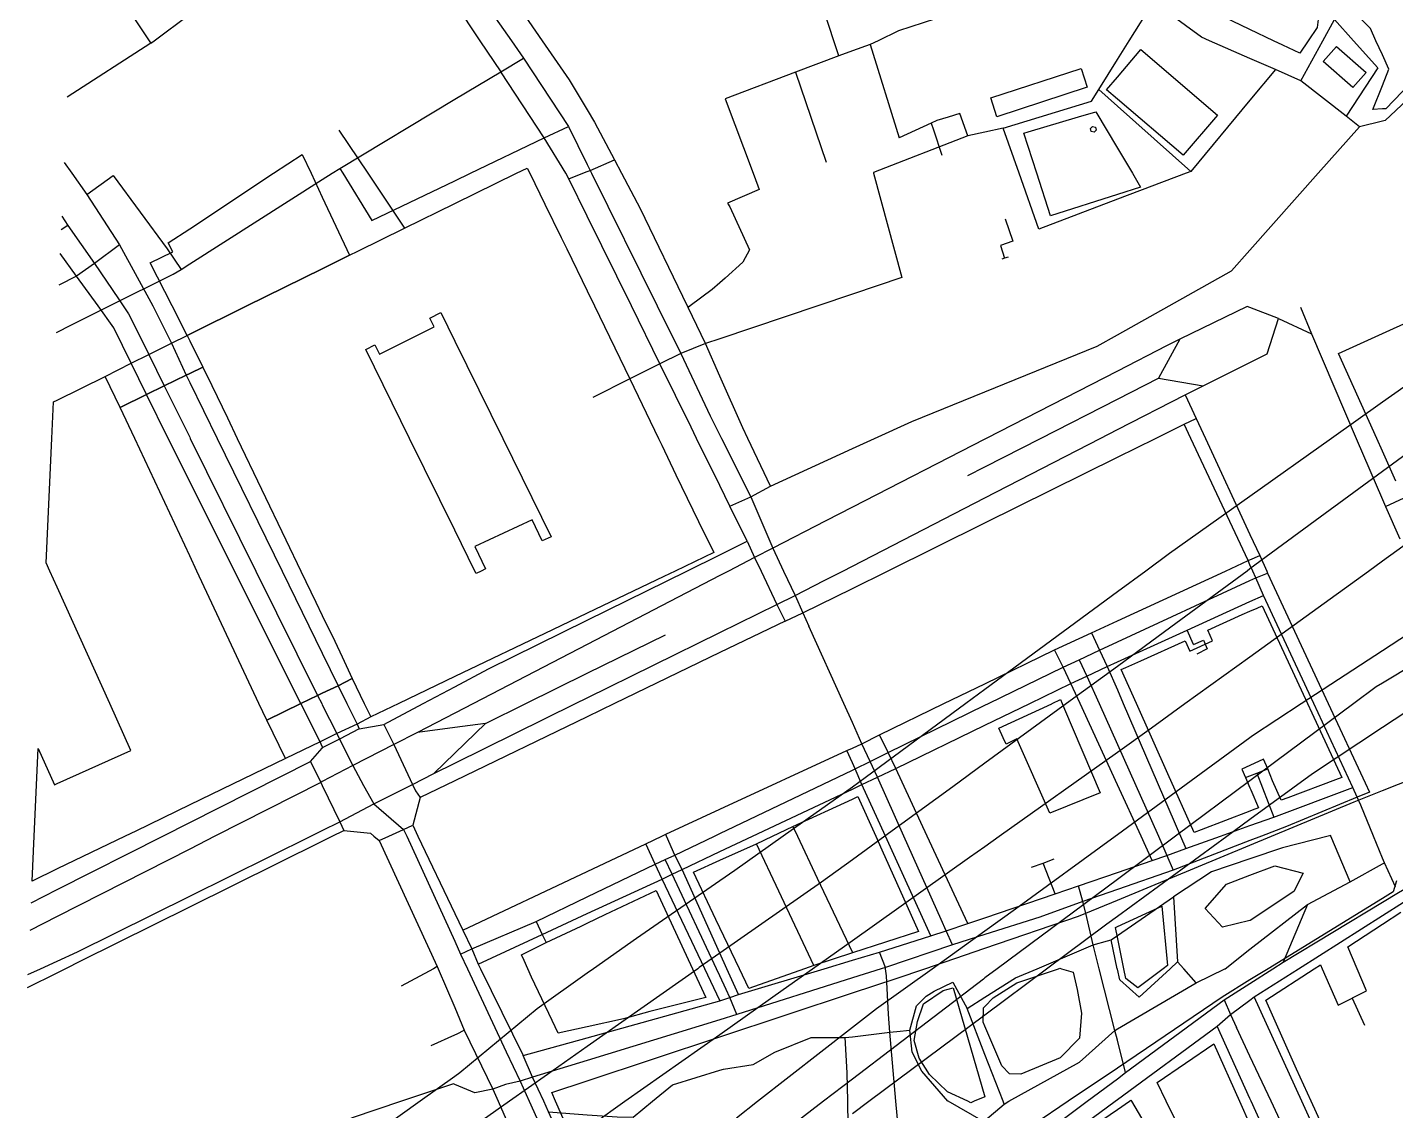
# Model space of a CAD drawing. Header units: millimetres. Extents: x 1 to 1052, y 2 to 1015.
# Drawn here: x 23.2 to 333, y 537.9 to 783 of the extents above; entities that cross this region are included whole.
import ezdxf

# ---------------------------------------------------------------- set-up
doc = ezdxf.new("R2010")
doc.units = ezdxf.units.MM

msp = doc.modelspace()

# ---------------------------------------------------------------- linework, layer by layer
at = {"layer": 'buildings'}
for points in [[(267.5227, 768.8871, 30.8104), (270, 771.7884, 30.6533), (275.303, 777.9989, 30.1895), (292.6759, 763.196, 28.4246), (284.8913, 754.0937, 29.0885), (270, 766.7771, 30.6584), (267.5227, 768.8871, 30.8104)], [(316.6085, 775.3174, 26.4225), (319.6185, 778.7069, 26.3038), (326.2863, 772.8114, 25.3628), (323.2755, 769.4033, 25.4745), (316.6085, 775.3174, 26.4225)], [(241.3321, 767.0447, 32.4539), (261.7684, 773.7512, 31.1544), (263.1767, 769.4733, 31.0793), (242.7404, 762.7668, 32.3964), (241.3321, 767.0447, 32.4539)], [(263.8778, 760.1425, 31.0582), (264.348, 760.6262, 31.0269), (265.0035, 760.4475, 30.9853), (265.1797, 759.7947, 30.9754), (264.7051, 759.3205, 31.0069), (264.054, 759.4897, 31.0485), (263.8778, 760.1425, 31.0582)], [(51.0288, 729.7319, 27.6438), (56.174, 732.2231, 27.6668), (55.1081, 734.2443, 27.7671), (60, 737.4733, 27.8319), (78.9778, 750, 28.5878), (85.442, 754.2668, 28.7386), (87.4552, 750, 28.6872), (90, 744.6063, 28.4437), (96.201, 731.4634, 27.945), (90, 728.4087, 27.6229), (72.9302, 720, 27.1348), (60, 713.6305, 26.7017), (59.393, 713.3315, 26.6953), (55.9921, 720, 27.159), (51.0288, 729.7319, 27.6438)], [(27.527, 661.8207, 24.0707), (28.7844, 690, 26.0496), (29.1531, 698.2626, 26.4806), (30, 698.6823, 26.4782), (40.8265, 704.0471, 26.5329), (46.7437, 707.0076, 26.5759), (50.7468, 709.0067, 26.6095), (55.8731, 711.5726, 26.6583), (59.393, 713.3315, 26.6953), (60, 713.6304, 26.7017), (72.9346, 720, 27.1348), (90, 728.4038, 27.6226), (96.2003, 731.4571, 27.9447), (98.0209, 732.3572, 28.0393), (108.6125, 737.6048, 28.5891), (120, 743.1766, 29.1746), (133.9455, 750, 30.0503), (136.3772, 751.1898, 30.1602), (136.9608, 750, 30.1656), (140.3893, 743.0104, 29.975), (144.0833, 735.5088, 29.7817), (145.3516, 732.9101, 29.7169), (150, 723.3756, 29.4903), (151.6341, 720, 29.4063), (159.6316, 703.4788, 27.8841), (166.1449, 690, 26.5672), (166.8607, 688.5186, 26.3627), (170.0056, 681.7612, 25.4091), (175.1958, 671.2021, 23.8662), (178.6314, 664.2167, 22.805), (169.8861, 660, 22.0616), (167.3289, 658.767, 21.8626), (150, 650.4874, 20.6327), (142.1193, 646.7221, 20.174), (120, 636.0995, 19.0986), (107.2991, 630, 18.8067), (101.0005, 626.9752, 18.6974), (97.8739, 625.3668, 18.6328), (93.2617, 623.1986, 18.5586), (90, 621.6068, 18.5006), (89.524, 621.3745, 18.4932), (81.6879, 617.5556, 18.3721), (60, 607.062, 18.0503), (47.8014, 601.1597, 17.9566), (45.3955, 600, 17.945), (30, 592.579, 18.0242), (24.315, 589.8387, 18.1949), (24.7685, 600, 18.8908), (25.6542, 619.8508, 20.543), (29.3573, 611.6374, 19.6468), (30, 611.9263, 19.6394), (46.649, 619.4085, 19.7396), (41.8737, 630, 20.8902), (30, 656.3357, 23.5422), (28.3479, 660, 23.9143), (27.527, 661.8207, 24.0707)], [(320.0794, 709.196, 20.7305), (330, 713.7173, 19.9693), (343.7851, 720, 19.1356)], [(99.8509, 710.1435, 26.6562), (101.8751, 711.2215, 26.79), (102.9676, 709.0698, 26.6345), (115.2923, 715.2869, 27.4585), (114.3188, 717.2183, 27.608), (116.8233, 718.4711, 27.7866), (120, 712.0238, 27.2714), (130.8516, 690, 25.5459), (141.8071, 667.7653, 22.9067), (139.7562, 666.838, 22.7636), (137.4966, 671.6119, 23.3604), (124.5667, 665.5246, 22.4635), (126.9567, 660.4644, 21.8742), (126.0055, 660, 21.8149), (124.8342, 659.4282, 21.7443), (124.5525, 660, 21.8096), (120, 669.2414, 22.8505), (109.774, 690, 25.1131), (99.8509, 710.1435, 26.6562)], [(40.8265, 704.0471, 26.5329), (46.7437, 707.0076, 26.5759), (50.7468, 709.0067, 26.6095), (55.8731, 711.5726, 26.6583), (59.393, 713.3315, 26.6953), (60, 712.1061, 26.6093), (62.9485, 706.1538, 26.2372), (60, 704.7188, 26.1614), (59.2014, 704.3302, 26.1549), (54.2338, 701.8974, 26.1172), (50.1839, 699.9191, 26.0909), (44.2649, 697.0242, 26.0591), (40.8265, 704.0471, 26.5329)], [(333.0485, 680.3627, 14.6366), (330, 687.1403, 15.7651), (328.7137, 690, 16.3359), (320.0794, 709.196, 20.7305)], [(44.2649, 697.0242, 26.0591), (50.1839, 699.9191, 26.0909), (54.2338, 701.8974, 26.1172), (59.2014, 704.3302, 26.1549), (60, 704.7188, 26.1614), (62.9485, 706.1538, 26.2372), (64.9727, 701.9885, 25.9659), (68.5108, 694.6339, 25.4652), (70.7402, 690, 25.1353), (81.7725, 667.0688, 23.0268), (85.1527, 660, 22.33), (88.5222, 652.9538, 21.5727), (90, 649.945, 21.2448), (92.8542, 644.1339, 20.6261), (94.4937, 640.5465, 20.2376), (96.7479, 635.6513, 19.6958), (93.6027, 634.0532, 19.6279), (90, 632.3483, 19.5693), (88.9459, 631.8495, 19.5566), (85.1581, 630, 19.5074), (85.1399, 629.9911, 19.5071), (77.4401, 626.2316, 19.3864), (75.6741, 630, 19.824), (61.6153, 660, 22.9505), (60, 663.447, 23.2546), (47.5566, 690, 25.5776), (44.2649, 697.0242, 26.0591)], [(270.8564, 637.7125, 14.8988), (271.8987, 638.1801, 14.8905), (275.3129, 639.7103, 14.8517), (285.3039, 644.2281, 14.6437), (286.4239, 641.8322, 14.2086), (291.5028, 644.1949, 14.0699), (290.4738, 646.596, 14.4811), (298.2512, 650.175, 14.1616), (300, 650.9165, 14.0697), (301.6422, 651.6128, 14.0181), (302.7532, 652.124, 13.9852), (313.0205, 630, 11.1093), (313.9851, 627.9214, 11.0188), (320.7661, 613.3102, 10.5011), (319.3611, 612.7866, 10.5242), (308.5567, 608.7136, 10.6489), (307.0374, 608.1457, 10.6592), (305.1451, 612.4919, 10.8403), (304.021, 615.2244, 10.9612), (303.0794, 617.444, 11.065), (300, 616.0071, 11.0944), (298.1609, 615.149, 11.1504), (298.9977, 613.2518, 11.0328), (300, 610.9323, 10.8956), (300.192, 610.4882, 10.8742), (301.9097, 606.4021, 10.6871), (300.5358, 605.8838, 10.6894), (300, 605.6796, 10.6898), (288.9369, 601.4637, 10.8655), (287.348, 600.8635, 10.8809), (281.4223, 614.1002, 11.8994), (274.3075, 630, 13.3943), (270.8564, 637.7125, 14.8988)], [(77.4401, 626.2316, 19.3864), (85.1399, 629.9911, 19.5071), (85.1581, 630, 19.5074), (88.9459, 631.8495, 19.5566), (90, 632.3483, 19.5693), (93.6027, 634.0532, 19.6279), (96.7479, 635.6513, 19.6958), (99.5179, 630, 19.0492), (101.0005, 626.9752, 18.6974), (97.8739, 625.3668, 18.6328), (93.2617, 623.1986, 18.5586), (90, 621.6068, 18.5006), (89.524, 621.3745, 18.4932), (81.6879, 617.5556, 18.3721), (77.4401, 626.2316, 19.3864)], [(243.1468, 624.4044, 14.9769), (255.1565, 629.9817, 14.7227), (255.196, 630, 14.7217), (257.1208, 630.8942, 14.7361), (257.5032, 630, 14.5606), (258.0415, 628.7409, 14.4095), (266.1295, 609.8281, 12.299), (254.687, 605.1975, 12.4393), (247.2305, 621.998, 14.4717), (244.8146, 620.8065, 14.4986), (244.1152, 622.249, 14.6908), (243.1468, 624.4044, 14.9769)], [(174.0208, 591.848, 13.7115), (180, 594.5463, 13.7912), (188.3082, 598.2956, 13.8877), (191.9222, 600, 13.9319), (196.5287, 602.1724, 14.081), (210, 608.4089, 14.4939), (211.2427, 608.9842, 14.5141), (215.2887, 600, 13.389), (216.6806, 596.9094, 13.154), (225.0019, 578.416, 11.8765), (210.0338, 573.6155, 11.8417), (210, 573.6045, 11.8415), (201.3008, 570.771, 11.7947), (199.1337, 570, 11.7776), (186.5464, 565.5218, 11.8132), (184.4143, 570, 12.0104), (180, 579.2717, 12.7265), (179.1222, 581.1153, 12.8697), (174.0208, 591.848, 13.7115)], [(188.3082, 598.2956, 13.8877), (191.9222, 600, 13.9319), (196.5287, 602.1724, 14.081), (197.5562, 600, 13.8188), (202.0337, 590.5338, 13.0987), (210, 573.687, 11.8469), (210.0338, 573.6155, 11.8417), (210, 573.6045, 11.8415), (201.3008, 570.771, 11.7947), (193.3715, 587.5646, 13.0597), (188.3082, 598.2956, 13.8877)], [(135.1207, 573.1607, 12.9826), (140.7116, 575.9677, 13.1163), (148.6118, 579.625, 13.2696), (150, 580.3065, 13.2979), (154.0044, 582.2725, 13.3749), (165.5547, 587.7112, 13.569), (173.7975, 570, 12.1752), (176.8106, 563.5258, 11.8682), (164.1757, 560.3131, 11.8985), (158.1698, 558.6836, 11.9003), (150, 556.86, 11.9129), (143.407, 555.3883, 11.8878), (142.0527, 558.3087, 12.0467), (137.383, 568.125, 12.6084), (136.5425, 570, 12.7197), (135.6985, 571.8825, 12.876), (135.1207, 573.1607, 12.9826)], [(303.5702, 562.8864, 10.9466), (314.5589, 570, 10.7077), (315.9707, 570.914, 10.6976), (316.3682, 570, 10.7102), (319.9541, 561.7547, 11.0701), (326.4133, 564.9906, 10.9541), (324.2728, 570, 10.7208), (322.1469, 574.9755, 10.6413), (330, 580.0804, 10.5446), (334.19, 582.8041, 10.5359)], [(333.516, 497.0443, 15.4694), (330, 504.733, 14.7022), (327.5914, 510, 14.1976), (313.8726, 540, 11.9165), (310.5411, 547.2853, 11.5841), (303.5702, 562.8864, 10.9466)], [(278.9785, 544.2519, 11.3715), (291.8317, 553.0069, 11.2362), (297.6536, 540, 11.682), (300, 534.758, 11.986), (311.0818, 510, 13.6546), (324.51, 480, 16.4761), (328.7762, 470.4689, 17.606), (317.0545, 462.5793, 17.8636), (308.5645, 480, 15.8272), (307.8961, 481.3715, 15.6971), (312.0591, 483.6348, 15.6928), (300.2094, 510, 13.2969), (300, 510.466, 13.2655), (290.9526, 530.5963, 12.0409), (286.5923, 528.725, 12.0435), (281.0635, 540, 11.4853), (278.9785, 544.2519, 11.3715)], [(259.8594, 531.2432, 11.4953), (270, 538.1495, 11.4144), (272.7171, 540, 11.3863), (273.062, 540.2349, 11.3864), (273.2004, 540, 11.3921), (282.6828, 523.8989, 12.1658), (277.8442, 520.5068, 12.1845), (282.5071, 510, 12.731), (295.821, 480, 15.3002), (298.3799, 474.2342, 15.9418), (300, 475.4387, 15.8997), (302.0331, 476.9502, 15.8447), (311.6492, 458.8947, 17.9696), (300, 451.0682, 18.1495), (298.41, 450, 18.1808), (296.6067, 448.7885, 18.2638), (296.0667, 450, 18.0815), (282.6967, 480, 14.7397), (270, 508.4894, 12.4252), (269.3268, 510, 12.3157), (259.8594, 531.2432, 11.4953)]]:
    msp.add_polyline3d(points, dxfattribs=at)
at = {"layer": 'highways'}
for points in [[(334.8527, 701.6316, 17.4641), (330, 698.1876, 17.4594), (318.4634, 690, 17.9277), (300, 676.8964, 18.3178), (281.7924, 663.9744, 18.0355), (276.4017, 660, 17.9114), (270, 655.2803, 17.8842), (240, 633.1624, 16.3111), (235.7105, 630, 15.938), (212.9345, 613.2081, 14.9191), (210, 611.1246, 14.7926), (194.3317, 600, 13.8836), (183.3689, 592.2164, 13.5649), (180, 589.8944, 13.467), (161.1048, 576.8716, 12.8653), (151.4136, 570, 12.518), (150, 568.9977, 12.4918), (138.633, 560.938, 12.2134), (121.1711, 546.4634, 11.4989), (120, 545.6253, 11.451), (112.1396, 540, 11.1342), (94.6044, 527.4508, 10.5951)], [(340.1891, 690, 15.1088), (330, 682.5351, 15.1674), (315.8857, 672.1944, 15.5208), (300, 660.4732, 15.2132), (299.3586, 660, 15.1995), (282.1029, 647.268, 15.3811), (270, 638.4245, 15.0864), (258.4705, 630, 14.4931), (240, 616.5037, 14.3275), (232.7102, 611.1771, 14.0071), (217.3255, 600, 13.3197), (210, 594.6779, 13.2207), (203.0137, 589.6022, 13.0185), (180, 573.5103, 12.3249), (175.3445, 570.2551, 12.1695), (174.9823, 570, 12.1571), (150, 552.4076, 11.7005), (140.9814, 546.0567, 11.4216), (132.3978, 540, 11.1078), (120, 531.252, 10.7767)], [(277.7151, 624.5277, 12.7879), (285.2936, 630, 12.6452), (300, 640.6193, 12.8748), (326.8399, 660, 12.5464), (330, 662.2819, 12.5391), (346.2672, 674.0282, 12.9403)], [(70.2499, 477.0295, 9.6455), (74.1006, 480, 9.5784), (90, 492.2652, 9.4895), (105.9963, 504.605, 9.8014), (114.0611, 510, 9.9244), (120, 513.9728, 10.1241), (150, 534.0412, 10.9871), (151.2909, 534.9048, 10.9994), (158.514, 540, 11.0489), (180, 555.1565, 11.4952), (194.3593, 565.2857, 11.6973), (200.9984, 570, 11.7481), (210, 576.392, 12.024), (236.5046, 595.2127, 12.4441), (240, 597.6992, 12.4466), (243.2345, 600, 12.4171), (270, 619.0396, 12.828), (277.7151, 624.5277, 12.7879)]]:
    msp.add_polyline3d(points, dxfattribs=at)
at = {"layer": 'major_roads'}
for points in [[(89.6438, 612.1817, 17.5636), (65.7031, 600, 17.1496), (60, 597.0981, 17.0742), (30, 581.8332, 17.2203), (23.8175, 578.6874, 17.4381)], [(101.7036, 607.3165, 16.6895), (108.4098, 601.5311, 15.8906), (109.1108, 600, 15.7132), (120, 576.2184, 13.4434), (121.3238, 573.3274, 13.1911), (122.876, 570, 12.9025), (131.6451, 551.2023, 11.7341), (134.8119, 544.5519, 11.356)], [(23.3716, 568.6949, 16.7745), (26.2361, 570, 16.632), (30, 571.7149, 16.4634), (34.5662, 573.7953, 16.3595), (60, 586.3999, 16.0824), (87.4425, 600, 16.4117), (90, 601.2675, 16.4525), (93.9459, 603.223, 16.5235)], [(134.809, 544.5468, 11.3557), (136.862, 540, 11.108), (150, 510.9031, 10.5148), (150.4078, 510, 10.5005), (154.7625, 500.3555, 10.6739), (155.2716, 499.2486, 10.697), (161.5103, 485.7548, 11.0317), (163.8881, 480, 11.196), (165.3147, 476.5473, 11.4032), (167.8979, 470.5754, 11.7777)]]:
    msp.add_polyline3d(points, dxfattribs=at)
at = {"layer": 'minor_roads'}
for points in [[(61.4376, 881.8672, 28.3241), (64.2611, 877.6475, 28.4292), (69.6248, 870, 28.5898), (90, 840.9491, 29.1585), (90.6657, 840, 29.1751), (93.6363, 835.7645, 29.2405), (111.7341, 810, 29.6899), (120, 798.2325, 29.8673), (132.8071, 780, 30.4239), (135.5744, 776.0604, 30.4817)], [(324.8272, 760.5206, 24.8222), (321.802, 762.8985, 25.2883), (311.5262, 770.9455, 26.7342), (305.758, 773.4642, 27.3911), (300, 775.9857, 28.0103), (290.8329, 780, 28.8826), (289.0304, 780.7893, 29.0329), (278.1443, 788.742, 29.8203), (275.8887, 790.394, 29.9579), (270, 791.3202, 30.3608), (263.1198, 792.4024, 30.6888), (248.7802, 791.4058, 31.4679), (240, 788.5561, 32.0541), (220.4725, 782.2182, 32.7286)], [(305.758, 773.4642, 27.3911), (300, 766.526, 27.7822), (286.6319, 750.4178, 28.856), (285.5268, 750, 28.9718), (270, 744.1298, 30.2738), (252.1771, 737.3915, 30.985), (247.7409, 750, 32.1556), (244.149, 760.2085, 32.3243), (264.1252, 766.3374, 31.0278), (265.7745, 768.965, 30.919), (270, 775.7208, 30.6493), (272.6765, 780, 30.4185), (278.1443, 788.742, 29.8203)], [(311.5262, 770.9455, 26.7342), (316.4857, 780, 26.645), (319.1273, 784.8226, 26.5779), (323.4464, 780, 26.0276), (328.953, 773.8516, 25.1652), (321.802, 762.8985, 25.2883)], [(220.4725, 782.2182, 32.7286), (215.8076, 780, 32.9162), (214.0211, 779.1505, 32.9539), (210, 777.6998, 33.0357), (206.9192, 776.5884, 32.9738), (197.0931, 772.8766, 32.7626), (181.2367, 766.8729, 32.3768), (187.5695, 750, 32.4475), (188.6217, 747.1967, 32.3085)], [(214.0211, 779.1505, 32.9539), (220.57, 758.063, 32.9087)], [(93.9796, 751.1095, 28.8414), (120, 766.7458, 29.7298), (130.4098, 773.0013, 30.2298), (135.5744, 776.0604, 30.4817)], [(135.5744, 776.0604, 30.4817), (145.7168, 760.6217, 30.661), (150, 751.9762, 30.6951), (150.6485, 750.6673, 30.7086), (150.9787, 750, 30.7156), (165.8238, 720, 29.9696), (171.1467, 709.2432, 28.9358), (177.7952, 695.1311, 27.5031), (180, 690.7326, 27.0456), (180.3672, 690, 26.9552), (186.9938, 676.7797, 24.7365), (191.9828, 665.201, 22.7447), (194.4187, 660, 21.8289), (197.0167, 654.4527, 20.9201)], [(197.0931, 772.8766, 32.7626), (204.0572, 752.537, 32.9177)], [(93.9796, 751.1095, 28.8414), (94.6573, 750, 28.8412), (101.1917, 739.3027, 28.4754), (120, 748.3093, 29.432), (123.5307, 750, 29.6518), (140.2589, 758.0105, 30.4087), (145.7168, 760.6217, 30.661)], [(244.149, 760.2085, 32.3243), (240, 759.3062, 32.5977), (236.1241, 758.4633, 32.6647), (214.7714, 750.1528, 33.0209)], [(31.0282, 740.2862, 28.3467), (32.4358, 738.1806, 28.2496), (38.4049, 729.5773, 27.837), (43.8355, 721.6336, 27.4389)], [(32.4377, 738.1885, 28.2498), (30.8913, 737.2185, 28.236)], [(43.8355, 721.6336, 27.4389), (44.9528, 720, 27.3549), (46.1566, 718.2401, 27.2326), (47.8519, 714.8371, 27.0052)], [(115.2321, 614.1902, 16.9563), (120, 616.5376, 17.044), (147.3438, 630, 17.9452), (150, 631.3077, 18.0744), (180, 646.0778, 20.0116), (192.9027, 652.4303, 20.7), (197.0167, 654.4527, 20.9201), (203.5968, 657.8325, 21.2955), (207.8104, 660, 21.5371), (210, 661.1264, 21.6854), (240, 676.559, 23.7453), (266.1285, 690, 24.6753), (270, 691.9916, 24.7347), (285.3251, 699.8751, 24.034), (289.45, 701.9411, 23.858), (300, 707.2069, 23.4441), (303.8952, 709.1511, 23.1576), (306.448, 717.1687, 24.0213), (300, 719.6488, 25.3597), (299.3574, 719.8959, 25.4666), (284.1263, 712.4993, 26.0168), (281.1326, 710.9784, 26.1287)], [(311.4776, 719.7111, 23.674), (313.9207, 713.6954, 22.3655), (324.0752, 690, 17.0562), (330, 676.1746, 14.342), (330.662, 674.6298, 14.095), (333.9105, 667.2978, 12.9724)], [(306.4491, 717.1737, 24.0219), (313.9248, 713.6962, 22.365)], [(330.662, 674.6298, 14.095), (360, 688.1598, 12.9823), (363.9902, 690, 12.9535), (378.2148, 696.56, 13.0447), (390, 702.0925, 12.9054), (420, 716.1756, 13.3261), (424.9317, 718.4907, 13.4415)], [(47.8519, 714.8371, 27.0052), (50.7468, 709.0067, 26.6095)], [(284.1263, 712.4993, 26.0168), (279.3072, 703.6481, 25.2803)], [(281.1326, 710.9784, 26.1287), (270, 705.2619, 26.5766), (240.2783, 690, 26.1244), (240, 689.8571, 26.1145), (210, 674.4523, 24.0033), (203.9609, 671.3513, 23.5648), (191.9828, 665.201, 22.7447), (187.8782, 663.0661, 22.4744), (181.9738, 660, 22.1), (180, 658.975, 21.9861), (150, 643.3959, 19.6868), (124.2039, 630, 18.3394), (120, 627.8169, 18.1893), (111.5682, 623.4382, 18.009), (106.1927, 620.7432, 17.9048), (96.9369, 616.0249, 17.7196), (90, 612.3694, 17.5704), (89.6438, 612.1817, 17.5636)], [(50.7468, 709.0067, 26.6095), (54.2338, 701.8974, 26.1172)], [(171.1447, 709.2353, 28.9348), (166.4433, 706.8841, 28.4996), (159.6282, 703.4774, 27.8839)], [(159.6282, 703.4774, 27.8839), (151.2746, 699.2889, 27.152)], [(236.1315, 681.6144, 24.7238), (240, 683.5886, 24.9977), (252.5634, 690, 25.4357), (270, 698.8983, 25.6933), (279.3072, 703.6481, 25.2803)], [(279.3072, 703.6481, 25.2803), (289.45, 701.9411, 23.858)], [(54.2338, 701.8974, 26.1172), (60, 690.2615, 25.2848), (60.1296, 690, 25.2673), (74.996, 660, 22.5977), (88.9459, 631.8495, 19.5566)], [(285.3266, 699.8835, 24.0351), (287.8132, 694.549, 22.9554), (289.9242, 690, 22.0252), (300, 668.2873, 16.6903), (302.2066, 663.5322, 15.5642), (303.7999, 660, 14.7589), (304.0007, 659.5549, 14.6912), (317.7443, 630, 10.9158), (326.0983, 612.0352, 10.3608), (327.0605, 609.9549, 10.317)], [(261.3615, 639.9394, 15.9441), (265.9533, 642.0807, 15.9776), (270, 643.9553, 16.0044), (300, 657.8521, 14.8745), (301.3572, 658.4808, 14.8209), (304.0007, 659.5549, 14.6912)], [(197.0167, 654.4527, 20.9201), (198.7703, 650.5332, 20.2793), (200.1422, 647.5142, 19.7849)], [(214.0532, 616.8875, 15.2836), (212.1715, 620.9342, 15.7944), (210, 625.7324, 16.3994), (208.0686, 630, 16.9126), (200.1422, 647.5142, 19.7849)], [(126.9492, 625.5094, 17.8329), (136.0527, 630, 18.1375), (150, 636.8799, 18.8177), (167.6628, 645.5925, 19.9548)], [(121.3238, 573.3274, 13.1911), (123.8306, 574.5238, 13.2511), (138.3876, 580.6977, 13.512), (150, 586.2786, 13.7373), (165.3667, 593.6638, 13.9985), (167.6334, 594.7217, 14.0323), (169.7967, 595.7094, 14.0624), (178.7847, 600, 14.1946), (180, 600.5802, 14.2367), (210, 614.9012, 15.208), (210.6418, 615.2076, 15.2191), (214.0532, 616.8875, 15.2836), (218.0961, 618.9223, 15.3637), (240, 629.619, 15.7416), (240.7801, 630, 15.7282), (257.6973, 638.2615, 15.922), (261.3615, 639.9394, 15.9441)], [(261.3615, 639.9394, 15.9441), (263.0668, 636.2184, 15.2059), (265.8493, 630, 13.9779), (270, 620.7238, 12.9601), (279.2731, 600, 11.066), (280.0475, 598.2692, 11.031)], [(88.9459, 631.8495, 19.5566), (89.8686, 630, 19.3501), (90, 629.7367, 19.3192), (93.2617, 623.1986, 18.5586)], [(93.2617, 623.1986, 18.5586), (93.8737, 621.9376, 18.4123), (96.9369, 616.0249, 17.7196)], [(126.9492, 625.5094, 17.8329), (120, 624.5737, 17.86), (111.5682, 623.4382, 18.009)], [(115.2321, 614.1902, 16.9563), (120, 618.7962, 17.2733), (126.9492, 625.5094, 17.8329)], [(230.115, 581.1145, 11.9191), (221.6496, 600, 13.1725), (215.675, 613.329, 14.8365), (214.0532, 616.8875, 15.2836)], [(93.9459, 603.223, 16.5235), (101.7036, 607.3165, 16.6895), (110.4537, 611.7209, 16.8572), (115.2321, 614.1902, 16.9563)], [(96.9369, 616.0249, 17.7196), (99.3646, 611.4865, 17.1848), (101.7036, 607.3165, 16.6895)], [(327.0605, 609.9549, 10.317), (324.2843, 608.8168, 10.3567), (308.2897, 602.1831, 10.4548), (302.6155, 600, 10.4424), (300, 598.9937, 10.4748), (282.6426, 592.3157, 10.9272)], [(280.0437, 598.2636, 11.0311), (281.2204, 595.6409, 10.9817), (282.6469, 592.3217, 10.9272)], [(181.4323, 565.3097, 11.8757), (180, 568.3725, 12.0161), (179.2389, 570, 12.0919), (169.2235, 591.417, 13.7679), (167.6334, 594.7217, 14.0323)], [(282.6426, 592.3157, 10.9272), (270, 587.9205, 11.1564), (262.1486, 585.191, 11.3202)], [(167.8979, 470.5754, 11.7777), (170.8459, 473.0949, 11.7433), (180, 479.5454, 11.6636), (180.6451, 480, 11.6526), (210, 500.6853, 11.4881), (210.577, 501.0919, 11.4836), (220.924, 508.8742, 11.3548), (222.4519, 510, 11.3323), (240, 522.9303, 11.3806), (249.6777, 530.0613, 11.3792), (252.5494, 532.055, 11.3708), (263.1792, 540, 11.2819), (270, 545.098, 11.2758), (271.856, 546.4853, 11.269), (294.1462, 562.9605, 10.9422), (300, 566.6905, 10.8008), (305.1938, 570, 10.695), (307.499, 571.4689, 10.6834), (330, 585.0608, 10.4537), (333.6243, 587.2501, 10.4421), (335.9749, 588.5847, 10.4326)], [(262.1486, 585.191, 11.3202), (252.4326, 581.7078, 11.4614)], [(252.4326, 581.7078, 11.4614), (240, 577.7418, 11.567), (232.6381, 575.3933, 11.585), (217.4951, 570.3108, 11.5294), (216.5152, 570, 11.5231), (210, 567.9332, 11.5517), (183.8352, 559.633, 11.6286), (180, 558.4564, 11.6253), (150, 549.2532, 11.5501), (137.6034, 545.4503, 11.3983), (134.809, 544.5468, 11.3557)], [(138.3876, 580.6977, 13.512), (139.7943, 577.775, 13.2673), (140.7116, 575.9677, 13.1163)], [(232.639, 575.3933, 11.585), (231.256, 578.5485, 11.7665), (230.1102, 581.1137, 11.9191)], [(183.8389, 559.6383, 11.6288), (182.2878, 563.4685, 11.7933), (181.4292, 565.3013, 11.8754)], [(294.1462, 562.9605, 10.9422), (295.6201, 559.6142, 11.0434), (296.9666, 556.7317, 11.1356)], [(341.5992, 461.2899, 19.1137), (339.2083, 466.3406, 18.4965), (336.8261, 471.3722, 17.8813), (332.7973, 480, 16.8282), (330, 485.9904, 16.2158), (318.7884, 510, 13.9081), (304.7796, 540, 11.7811), (300, 550.2356, 11.3612), (296.9666, 556.7317, 11.1356)]]:
    msp.add_polyline3d(points, dxfattribs=at)
at = {"layer": 'parks'}
for points in [[(360, 784.407, 23.4055), (354.7861, 782.8885, 23.6856), (350.5119, 780, 23.8133), (336.3614, 770.4373, 24.2969), (330.7557, 764.6026, 24.4199), (330, 764.556, 24.4864), (327.8505, 764.4235, 24.7113), (330, 769.858, 24.816), (331.4651, 773.5621, 24.922), (330, 776.7802, 25.2462), (328.5341, 780, 25.5764), (327.287, 782.7394, 25.8105), (320.5624, 789.6094, 26.6342)], [(315.4475, 784.8276, 26.8817), (315.2315, 782.9773, 26.8446), (313.2127, 780, 26.9353), (311.3131, 777.1983, 26.996), (307.4642, 778.9773, 27.4108), (305.3109, 780, 27.6361), (300, 782.5224, 28.1329), (294.1523, 785.2997, 28.6194)], [(248.8354, 759.1211, 32.0299), (249.7637, 759.3882, 31.9686), (261.2207, 762.747, 31.221), (265.085, 763.8833, 30.9727), (270, 755.669, 30.6697), (273.392, 750, 30.3033), (275.2488, 746.8967, 29.8887), (270, 745.2142, 30.348), (254.8728, 740.365, 31.0137), (251.7714, 750, 31.8876), (248.8354, 759.1211, 32.0299)], [(141.9315, 541.9954, 11.2107), (150, 544.6645, 11.3312), (180, 554.5887, 11.4729), (210, 564.5128, 11.4624), (219.9369, 567.8, 11.4368), (226.3791, 570, 11.3982), (240, 574.6515, 11.4308), (261.19, 581.8877, 11.2681), (262.8529, 582.5707, 11.2451), (270, 585.5358, 11.1214), (300, 597.9822, 10.4822), (304.8637, 600, 10.4209), (323.5982, 607.7725, 10.3545), (330, 610.3137, 10.261), (355.7558, 620.5373, 10.1922)], [(289.8793, 583.647, 10.7584), (294.712, 589.161, 10.6577), (300, 591.1703, 10.5323), (305.6319, 593.3103, 10.4765), (312.0436, 591.6227, 10.4507), (309.9645, 587.4908, 10.5095), (300.0335, 580.8954, 10.6078), (300, 580.8876, 10.6079), (293.7776, 579.4357, 10.7043), (289.8793, 583.647, 10.7584)], [(333.2075, 589.8949, 10.3868), (332.4539, 587.4424, 10.4292), (330, 585.9312, 10.4378), (304.1305, 570, 10.6936), (300, 567.4563, 10.7747), (293.7453, 563.6045, 10.9237), (270, 547.5287, 11.2384), (258.8794, 540, 11.2365), (251.0786, 534.7188, 11.2846), (240, 526.3949, 11.3108), (218.1795, 510, 11.2571), (210, 503.8543, 11.3606), (209.8848, 503.7677, 11.3626), (180, 483.0625, 11.5528), (175.5798, 480, 11.5167), (170.86, 476.73, 11.5561), (169.4106, 480, 11.3475), (156.1133, 510, 10.559), (150, 523.7922, 10.7779), (142.816, 540, 11.1083), (141.9315, 541.9954, 11.2107)], [(269.5597, 579.3651, 11.0397), (270, 579.5654, 11.0337), (280.0588, 584.1406, 10.9276), (281.3081, 570.7197, 10.8204), (280.3541, 570, 10.8224), (274.6401, 565.6894, 10.9401), (271.8898, 567.8121, 10.9164), (271.4485, 570, 10.8833), (270, 577.182, 10.9987), (269.5597, 579.3651, 11.0397)], [(239.6989, 561.1739, 11.1722), (240, 561.4748, 11.1721), (241.9101, 563.3835, 11.172), (247.2438, 566.7809, 11.142), (256.6501, 570, 11.0412), (256.9591, 570.1057, 11.0407), (257.3295, 570, 11.0337), (259.9675, 569.2469, 11.0105), (260.9007, 565.2692, 11.0357), (261.8355, 559.9198, 11.0791), (261.38, 554.2979, 11.1322), (257.0242, 549.8422, 11.1578), (248.1507, 546.1119, 11.1255), (245.5808, 546.2041, 11.1099), (243.8637, 548.0536, 11.1059), (240, 556.9712, 11.1437), (239.5778, 557.9456, 11.1518), (239.6989, 561.1739, 11.1722)], [(223.9826, 553.7901, 11.1551), (224.7594, 558.0596, 11.2234), (226.1231, 562.08, 11.2791), (230.5224, 565.0841, 11.2841), (232.8115, 565.7181, 11.2695), (239.9896, 540.9895, 11.0429), (237.5691, 540, 11.0194), (236.8168, 539.6925, 11.0199), (236.1572, 540, 11.0093), (231.528, 542.1583, 11.002), (227.4832, 546.0852, 11.0361), (225.1194, 549.781, 11.0883), (223.9826, 553.7901, 11.1551)]]:
    msp.add_polyline3d(points, dxfattribs=at)
at = {"layer": 'paths'}
for points in [[(206.9192, 776.5884, 32.9738), (205.8128, 780, 32.9486), (203.6377, 786.7072, 32.6458), (201.6373, 798.1522, 32.1808), (192.835, 806.1618, 31.8169), (180.0072, 809.6311, 31.6329), (178.6839, 810, 31.5862), (167.6366, 813.08, 31.2154), (159.488, 813.6957, 30.9881), (157.5851, 813.8366, 30.9357), (150, 814.1748, 30.7318), (146.3098, 814.3394, 30.6176), (136.6831, 817.666, 30.291), (120, 828.9684, 29.7231), (116.4509, 831.3729, 29.647), (107.0886, 840, 29.4415), (105.8881, 841.1062, 29.4214), (90, 857.8534, 29.0556), (81.7321, 866.5684, 28.8557), (79.0138, 870, 28.7704), (69.9435, 881.4503, 28.547), (66.3804, 886.4493, 28.4237)], [(89.9244, 833.229, 29.1891), (90, 833.1164, 29.19), (101.1766, 816.4831, 29.458), (105.5344, 810, 29.572), (120, 788.4792, 29.884), (125.6995, 780, 30.1323), (130.405, 772.9995, 30.2296)], [(111.5026, 821.0229, 29.6222), (119.1064, 810, 29.8302), (120, 808.7046, 29.8494), (139.8009, 780, 30.7109), (145.893, 771.1685, 30.8274), (150, 764.3543, 30.8869), (151.6527, 761.6121, 30.9252), (156.1688, 753.0193, 31.0281), (157.7503, 750, 31.0693), (161.9291, 742.0219, 30.8959), (172.6165, 720, 30.2393), (172.8009, 719.62, 30.2024)], [(51.1774, 779.4216, 29.0371), (51.9539, 780, 29.0424), (60, 785.994, 29.0221), (90, 808.3425, 29.2737), (92.225, 810, 29.3187), (96.3963, 813.1074, 29.3846)], [(33.9379, 805.4949, 29.2942), (50.795, 780, 29.0512), (51.1774, 779.4216, 29.0371), (32.2297, 767.2123, 28.9781)], [(397.506, 795.1457, 22.3249), (392.4896, 793.1073, 22.3391), (390, 792.2291, 22.361), (379.0089, 788.3521, 22.6066), (360, 781.6539, 23.1884), (355.3065, 780, 23.4316), (346.6073, 776.9346, 23.893), (330.5814, 761.9747, 24.2713), (330, 761.8278, 24.3169), (324.8272, 760.5206, 24.8222)], [(182.2971, 674.7081, 24.4689), (180, 679.3609, 25.2506), (174.7474, 690, 26.81), (173.4977, 692.5313, 27.07), (166.4462, 706.8881, 28.5002), (159.9974, 720, 29.7383), (150, 740.3268, 30.2379), (145.8487, 748.7673, 30.4503), (145.1027, 750, 30.4771), (140.2562, 758.0079, 30.4086), (130.405, 772.9995, 30.2296)], [(286.6319, 750.4178, 28.856), (270, 765.2075, 30.66), (265.7745, 768.965, 30.919)], [(231.699, 762.7355, 32.7073), (229.105, 761.9351, 32.7545), (227.8287, 761.3565, 32.7783), (220.57, 758.063, 32.9087)], [(236.1241, 758.4633, 32.6647), (234.3168, 763.5347, 32.659), (231.699, 762.7355, 32.7073)], [(93.7438, 759.7394, 28.9776), (100.2862, 750, 28.9912), (108.6125, 737.6048, 28.5891)], [(191.4517, 679.1975, 25.0734), (210, 687.6918, 26.3063), (215.0402, 690, 26.6124), (223.4598, 693.8558, 27.0131), (240, 700.5634, 27.6985), (265.405, 710.866, 27.64), (270, 713.4406, 27.7119), (281.7068, 720, 27.3703), (295.8146, 727.9047, 26.3836), (300, 732.6099, 26.2418), (315.4689, 750, 25.4233), (324.8272, 760.5206, 24.8222)], [(227.8287, 761.3565, 32.7783), (228.3294, 759.8481, 32.7785)], [(228.3294, 759.8481, 32.7785), (230.2346, 754.0806, 32.7822)], [(145.849, 748.7739, 30.4506), (148.957, 750, 30.6246), (150, 750.4115, 30.6709), (150.6485, 750.6673, 30.7086), (156.1688, 753.0193, 31.0281)], [(31.5723, 752.4793, 28.7383), (33.3222, 750, 28.6765), (36.7062, 745.2054, 28.4555), (44.1067, 733.8091, 27.9134), (51.6318, 720, 27.2364), (52.4275, 718.5398, 27.1363), (55.8731, 711.5726, 26.6583)], [(56.2631, 727.2014, 27.4554), (58.0306, 728.271, 27.4717), (60, 729.5222, 27.4933), (90, 748.5813, 28.6451), (92.2332, 750, 28.7765), (93.9796, 751.1095, 28.8414)], [(214.7714, 750.1528, 33.0209), (214.8127, 750, 33.0208), (221.2015, 726.3975, 31.2892), (210, 722.636, 31.1921), (202.1502, 720, 30.8846), (180, 712.5618, 29.6463), (176.7283, 711.4632, 29.3962), (171.1447, 709.2353, 28.9348)], [(36.7062, 745.2054, 28.4555), (42.6403, 749.511, 28.5487)], [(42.6411, 749.5194, 28.549), (54.8936, 732.8824, 27.7137)], [(188.6217, 747.1967, 32.3085), (188.9281, 746.3606, 32.2664), (181.7583, 743.2408, 31.8938), (182.2417, 742.4154, 31.8587)], [(182.2417, 742.4154, 31.8587), (186.7085, 732.655, 31.3916), (185.1777, 729.9006, 31.1971)], [(244.5708, 739.6839, 31.6455), (246.3226, 734.6523, 31.179), (243.5024, 733.7031, 31.2976), (244.46, 730.7724, 31.0301), (243.8649, 730.5933, 31.0565)], [(46.7437, 707.0076, 26.5759), (42.8358, 715.061, 27.1129), (39.2656, 720, 27.4558), (34.3886, 726.747, 27.7946), (30.6537, 731.8919, 28.0442)], [(44.1067, 733.8091, 27.9134), (38.4049, 729.5773, 27.837), (34.3886, 726.747, 27.7946)], [(54.8936, 732.8824, 27.7137), (58.0306, 728.271, 27.4717)], [(245.2529, 730.9988, 30.994), (244.46, 730.7724, 31.0301)], [(185.1777, 729.9006, 31.1971), (181.1971, 726.2648, 30.9094)], [(34.393, 726.7499, 27.7946), (30.3317, 724.6756, 27.7853)], [(33.0595, 715.6253, 27.3284), (41.8284, 720, 27.4103), (56.2631, 727.2014, 27.4554)], [(181.1971, 726.2648, 30.9094), (180, 725.2184, 30.828), (178.2569, 723.6948, 30.6698)], [(178.2569, 723.6948, 30.6698), (173.3097, 720, 30.2668), (172.8009, 719.62, 30.2024)], [(103.9409, 625.2645, 18.4326), (112.8415, 630, 18.634), (120, 633.8086, 18.8403), (127.6536, 637.8806, 19.2106), (150, 648.9022, 20.4213), (172.5008, 660, 22.0827), (180, 663.6987, 22.7367), (186.2198, 666.7664, 23.1125), (182.2971, 674.7081, 24.4689), (186.9938, 676.7797, 24.7365), (191.4517, 679.1975, 25.0734), (186.338, 690, 26.9054), (185.1874, 692.4308, 27.2148), (180, 704.102, 28.6384), (176.7283, 711.4632, 29.3962), (172.8009, 719.62, 30.2024)], [(29.8554, 714.0016, 27.3029), (30, 714.0747, 27.3028), (33.0567, 715.6188, 27.3281)], [(55.8731, 711.5726, 26.6583), (59.2014, 704.3302, 26.1549)], [(50.1839, 699.9191, 26.0909), (46.7437, 707.0076, 26.5759)], [(59.2014, 704.3302, 26.1549), (60, 702.6988, 26.0389), (66.2162, 690, 25.1916), (80.9015, 660, 22.442), (90, 641.4129, 20.4324), (93.6027, 634.0532, 19.6279)], [(85.1399, 629.9911, 19.5071), (70.1389, 660, 22.7258), (60, 680.2824, 24.5317), (55.1423, 690, 25.3894), (50.1839, 699.9191, 26.0909)], [(194.8124, 648.6908, 20.0838), (198.7703, 650.5332, 20.2793), (210, 656.0847, 20.8864), (217.92, 660, 21.3061), (240, 670.9155, 22.7399), (270, 685.7463, 23.6372), (278.6043, 690, 23.4075), (285.1267, 693.2244, 23.0833), (287.8168, 694.5541, 22.9557)], [(299.5651, 662.3519, 15.6198), (286.6305, 690, 22.4274), (285.124, 693.2201, 23.083)], [(186.2198, 666.7664, 23.1125), (187.8782, 663.0661, 22.4744), (189.3267, 660, 21.9398), (192.9027, 652.4303, 20.7), (194.8124, 648.6908, 20.0838), (180, 641.5286, 19.3152), (156.157, 630, 17.8282), (150, 627.0229, 17.5871), (120, 612.5172, 16.6357), (112.1822, 608.7371, 16.5002)], [(299.5651, 662.3519, 15.6198), (300, 662.5462, 15.6051), (302.2066, 663.5322, 15.5642)], [(121.8298, 578.6942, 13.6151), (150, 592.0104, 14.159), (163.2476, 598.2726, 14.3686), (166.8764, 600, 14.4231), (167.7537, 600.4176, 14.452), (180, 606.08, 14.8561), (208.756, 619.376, 15.7273), (210, 619.9435, 15.7626), (212.1715, 620.9342, 15.7944), (216.1314, 622.926, 15.8718), (230.7236, 630, 16.1185), (240, 634.497, 16.5341), (255.77, 642.142, 16.7033), (264.1034, 645.9858, 16.7566), (270, 648.7072, 16.7932), (294.4684, 660, 15.7772), (299.5621, 662.3509, 15.62)], [(303.1021, 654.4918, 14.218), (301.3572, 658.4808, 14.8209), (300.6539, 660, 15.061), (300, 661.4124, 15.3907), (299.5651, 662.3519, 15.6198)], [(219.8358, 615.3306, 14.9096), (240, 625.0906, 15.2534), (250.143, 630, 15.0745), (259.478, 634.5184, 15.1744), (263.0668, 636.2184, 15.2059), (267.7165, 638.3758, 15.2384), (270, 639.4172, 15.2512), (285.8125, 646.629, 14.9323), (300, 653.087, 14.3215), (303.1047, 654.5003, 14.2188)], [(323.3183, 610.9823, 10.4068), (314.4819, 630, 11.0494), (303.1021, 654.4918, 14.218)], [(264.1047, 645.9905, 16.7573), (265.9578, 642.0833, 15.9777), (267.7165, 638.3758, 15.2384), (270, 633.087, 14.2004), (271.3328, 630, 13.5972), (284.2855, 600, 10.9213), (285.4993, 597.1887, 10.8769)], [(287.2512, 643.3869, 14.3493), (285.8125, 646.629, 14.9323)], [(287.2512, 643.3869, 14.3493), (289.4869, 644.3578, 14.2767), (290.3327, 642.3799, 13.9375), (287.9573, 641.2146, 13.9898)], [(277.8756, 594.4908, 11.0574), (275.3434, 600, 11.1795), (270, 611.6257, 12.2462), (261.5547, 630, 14.2777), (259.478, 634.5184, 15.1744), (257.7015, 638.2697, 15.9231), (255.77, 642.142, 16.7033)], [(93.6027, 634.0532, 19.6279), (95.5957, 630, 19.1714), (97.8739, 625.3668, 18.6328)], [(89.524, 621.3745, 18.4932), (85.1399, 629.9911, 19.5071)], [(98.3716, 624.3259, 18.5122), (93.8737, 621.9376, 18.4123), (90.1228, 620.03, 18.338)], [(97.8739, 625.3668, 18.6328), (98.3716, 624.3259, 18.5122), (103.9409, 625.2645, 18.4326), (106.1927, 620.7432, 17.9048), (110.4537, 611.7209, 16.8572), (111.1289, 610.2701, 16.6889), (112.1822, 608.7371, 16.5002), (110.4767, 602.4941, 15.9221), (111.6665, 600, 15.6314), (120, 582.5301, 13.9533), (121.8298, 578.6942, 13.6151), (123.8306, 574.5238, 13.2511), (125.3042, 571.046, 12.9532), (125.8175, 570, 12.8632), (135.4683, 550.3321, 11.668)], [(219.8358, 615.3306, 14.9096), (218.0961, 618.9223, 15.3637), (216.1314, 622.926, 15.8718)], [(24.0957, 584.9233, 17.8604), (30, 587.9058, 17.6746), (53.9419, 600, 17.5928), (60, 603.0602, 17.6496), (87.3619, 616.8819, 18.1135), (90, 619.89, 18.3277), (90.1228, 620.03, 18.338)], [(90.1228, 620.03, 18.338), (90, 620.3057, 18.3696), (89.524, 621.3745, 18.4932)], [(87.3619, 616.8819, 18.1135), (89.6438, 612.1817, 17.5636), (90, 611.44, 17.4769), (93.9459, 603.223, 16.5235)], [(212.1501, 611.6729, 14.7779), (210.6418, 615.2076, 15.2191), (210, 616.6263, 15.3977), (208.756, 619.376, 15.7273)], [(212.1501, 611.6729, 14.7779), (215.675, 613.329, 14.8365), (219.8358, 615.3306, 14.9096)], [(236.1276, 580.2194, 11.7534), (226.9493, 600, 12.9921), (219.8358, 615.3306, 14.9096)], [(298.9977, 613.2518, 11.0328), (300, 613.638, 11.0016), (301.5559, 614.2376, 10.987), (304.021, 615.2244, 10.9612)], [(301.552, 614.2315, 10.9869), (305.4068, 604.3303, 10.5609)], [(171.4474, 592.4768, 13.8027), (180, 596.5104, 13.9281), (187.3993, 600, 14.0228), (210, 610.6589, 14.7414), (212.1501, 611.6729, 14.7779)], [(227.7716, 577.4794, 11.7754), (217.483, 600, 13.3143), (212.1501, 611.6729, 14.7779)], [(305.4068, 604.3303, 10.5609), (323.3183, 610.9823, 10.4068)], [(325.0999, 607.0002, 10.318), (324.2869, 608.8206, 10.3567), (323.3183, 610.9823, 10.4068)], [(281.2231, 595.6411, 10.9816), (285.4993, 597.1887, 10.8769), (293.336, 600, 10.6598), (300, 602.3906, 10.561), (305.4068, 604.3303, 10.5609)], [(332.9805, 588.5498, 10.4116), (330.4374, 593.9951, 10.2927), (330, 595.0595, 10.2711), (327.9701, 600, 10.2003), (325.0958, 606.9955, 10.318)], [(23.2398, 565.742, 16.5959), (30, 569.1109, 16.2772), (31.7842, 570, 16.2297), (35.4912, 571.8474, 16.1549), (60, 584.0022, 15.8602), (90, 598.8804, 16.2226), (92.2575, 600, 16.2527), (94.9012, 601.3111, 16.3002)], [(93.9459, 603.223, 16.5235), (94.9012, 601.3111, 16.3002), (100.9198, 600.6595, 16.042), (101.6994, 600, 15.9504), (102.8793, 599.0019, 15.826)], [(102.8793, 599.0019, 15.826), (105.0619, 600, 15.8428), (108.4098, 601.5311, 15.8906), (110.4767, 602.4941, 15.9221)], [(102.8793, 599.0019, 15.826), (116.0424, 570.4973, 13.0667), (116.254, 570, 13.0213), (120, 561.1969, 12.4029), (122.1559, 556.1304, 12.0777), (128.634, 542.7868, 11.2672), (129.85, 540, 11.1076), (142.9393, 510, 10.3735), (150, 493.8173, 10.6683), (155.7672, 480.5993, 10.9649)], [(166.94, 590.3038, 13.7297), (165.3667, 593.6638, 13.9985), (163.2476, 598.2726, 14.3686)], [(171.4474, 592.4768, 13.8027), (169.7967, 595.7094, 14.0624), (167.9349, 600, 14.4028), (167.7537, 600.4176, 14.452)], [(322.6608, 589.7028, 10.4115), (318.3473, 600, 10.2922), (318.2849, 600.1489, 10.2958), (317.6973, 600, 10.2984), (307.4032, 597.3905, 10.4229), (300, 594.8737, 10.5051), (291.3365, 591.9284, 10.7256), (282.6993, 586.3035, 10.8937)], [(135.4683, 550.3321, 11.668), (150, 554.3869, 11.7949), (180, 562.7579, 11.7948), (180.0273, 562.7655, 11.7948), (182.2878, 563.4685, 11.7933), (184.204, 564.1588, 11.7944), (203.5814, 570, 11.7072), (210, 571.9348, 11.7323), (216.1438, 573.7868, 11.7591), (227.7716, 577.4794, 11.7754), (231.256, 578.5485, 11.7665), (236.1276, 580.2194, 11.7534), (240, 581.5416, 11.7345), (255.9325, 586.9821, 11.5326), (261.2256, 588.7931, 11.428), (270, 591.7957, 11.2134), (277.8756, 594.4908, 11.0574), (281.2204, 595.6409, 10.9817)], [(250.5772, 592.9874, 11.8835), (253.2049, 593.8984, 11.8236), (255.6866, 594.8533, 11.7654)], [(166.94, 590.3038, 13.7297), (169.2235, 591.417, 13.7679), (171.4474, 592.4768, 13.8027)], [(184.204, 564.1588, 11.7944), (181.5727, 570, 12.0554), (180, 573.4912, 12.3236), (171.4474, 592.4768, 13.8027)], [(220.6471, 531.1495, 11.0172), (227.9243, 532.2164, 11.0746), (239.6874, 535.4227, 11.1262), (240, 535.689, 11.1236), (244.3365, 539.384, 11.0961), (245.4458, 540, 11.0943), (261.4278, 548.8753, 11.182), (269.4322, 556.0424, 11.1082), (270, 556.3752, 11.1025), (287.8365, 566.8305, 10.8551), (294.3468, 570, 10.7267), (294.3794, 570.0159, 10.7264), (300, 574.4016, 10.6557), (313.0078, 584.5514, 10.5298), (322.6596, 589.7012, 10.4116), (330, 593.7505, 10.295), (330.4353, 593.9906, 10.2928)], [(255.9325, 586.9821, 11.5326), (253.2049, 593.8984, 11.8236)], [(125.3042, 571.046, 12.9532), (139.7943, 577.775, 13.2673), (150, 582.4854, 13.4582), (166.94, 590.3038, 13.7297)], [(180.0273, 562.7655, 11.7948), (180, 562.823, 11.7974), (176.5892, 570, 12.1325), (166.94, 590.3038, 13.7297)], [(262.8564, 582.5769, 11.2451), (262.1531, 585.1952, 11.3202), (261.2256, 588.7931, 11.428)], [(283.6372, 571.5693, 10.8072), (281.9285, 570, 10.8116), (274.8927, 563.5379, 10.9787), (270.5285, 567.4708, 10.9293), (270, 569.8992, 10.8947), (269.9781, 570, 10.8934), (268.5506, 576.5584, 11.0149), (270, 577.5566, 11.0042), (282.6993, 586.3035, 10.8937), (283.6372, 571.5693, 10.8072)], [(271.858, 546.494, 11.2688), (270, 553.8227, 11.1417), (269.4362, 556.0464, 11.1081), (265.8825, 570, 10.9388), (264.507, 575.4005, 11.0625), (262.8564, 582.5769, 11.2451)], [(300.9688, 563.6379, 10.9088), (310.9839, 570, 10.7029), (330, 582.08, 10.5081), (334.7357, 585.0883, 10.4948)], [(313.0126, 584.5573, 10.5297), (307.504, 571.4777, 10.6833)], [(244.3375, 539.3908, 11.096), (244.102, 540, 11.0801), (240, 550.6085, 11.1036), (235.9888, 560.9824, 11.1959), (240, 563.5319, 11.185), (246.9074, 567.9221, 11.1465), (251.7975, 570, 11.095), (264.507, 575.4005, 11.0625), (267.789, 576.3358, 11.0245), (268.5506, 576.5584, 11.0149)], [(217.6908, 568.3768, 11.4741), (217.5294, 570, 11.5103), (217.4981, 570.3144, 11.5296), (216.1438, 573.7868, 11.7591)], [(116.0424, 570.4973, 13.0667), (115.1863, 570, 13.0441), (114.2342, 569.447, 13.0288), (107.8836, 566.058, 12.931)], [(287.8383, 566.8343, 10.855), (285.0295, 570, 10.7904), (283.6372, 571.5693, 10.8072)], [(220.924, 508.8742, 11.3548), (220.9085, 510, 11.3052), (220.7065, 524.6212, 11.1054), (220.6471, 531.1495, 11.0172), (219.8517, 540, 10.893), (218.4486, 555.6133, 11.2034), (218.1775, 559.7468, 11.2898), (217.6901, 568.3675, 11.474)], [(249.6777, 530.0613, 11.3792), (240, 535.2549, 11.1323), (239.6874, 535.4227, 11.1262), (231.673, 540, 10.9773), (231.61, 540.036, 10.9773), (225.7046, 546.8112, 11.0419), (223.5092, 551.0905, 11.1097), (223.0163, 556.1302, 11.198), (224.5008, 561.5836, 11.2829), (226.7306, 563.8258, 11.3008), (228.5005, 564.9512, 11.3013), (232.7761, 566.9685, 11.2837), (235.9888, 560.9824, 11.1959)], [(292.5603, 557.0401, 11.1202), (295.6201, 559.6142, 11.0434), (300, 562.9091, 10.9296), (300.9688, 563.6379, 10.9088)], [(341.5807, 474.4877, 17.7863), (339.0696, 480, 17.1167), (330, 499.9094, 15.0917), (325.4033, 510, 14.1257), (311.7369, 540, 11.8847), (300.9688, 563.6379, 10.9088)], [(323.1656, 563.3407, 11.0158), (325.9191, 557.2178, 11.308)], [(114.6637, 552.5979, 11.9359), (120, 555.0234, 12.0255), (120.517, 555.2584, 12.0364), (122.1559, 556.1304, 12.0777)], [(141.2454, 537.6332, 11.048), (150, 536.9691, 11.0468), (154.5269, 536.6256, 11.0168), (156.7539, 536.4557, 11.0027), (160.3838, 536.3967, 10.9837), (164.7691, 540, 11.0049), (169.3174, 543.7372, 11.1313), (180, 547.0431, 11.1755), (180.8271, 547.2991, 11.1808), (187.5353, 548.2992, 11.1784), (192.426, 551.1467, 11.2446), (200.6485, 554.4253, 11.2825), (202.9163, 554.4363, 11.2626), (208.4056, 554.4347, 11.2136), (210, 554.6218, 11.2043), (218.4486, 555.6133, 11.2034), (219.2206, 555.6911, 11.2025), (220.0571, 555.7938, 11.2018), (223.0158, 556.1294, 11.198)], [(257.957, 531.5056, 11.461), (269.4682, 540, 11.3485), (270, 540.3924, 11.3481), (292.5603, 557.0401, 11.1202)], [(332.5879, 468.5981, 17.966), (330, 474.3162, 17.2717), (327.4276, 480, 16.5948), (313.85, 510, 13.7456), (300.2724, 540, 11.7139), (300, 540.6019, 11.6894), (292.5603, 557.0401, 11.1202)], [(197.3268, 510.1035, 10.982), (203.9821, 517.7508, 10.996), (206.9569, 523.647, 10.9674), (209.0548, 534.5168, 10.876), (208.947, 540, 10.8254), (208.8196, 546.4812, 10.9982), (208.4056, 554.4347, 11.2136)], [(172.5099, 469.9458, 11.9604), (170.8464, 473.0978, 11.7432), (167.6458, 480, 11.2991), (164.347, 487.114, 11.0745), (153.8837, 510, 10.5362), (150, 518.4949, 10.6698), (141.2464, 537.6415, 11.0482), (140.148, 540, 11.1082), (137.6083, 545.453, 11.3984), (135.4683, 550.3321, 11.668)], [(124.5615, 541.8914, 11.2191), (120, 543.8326, 11.3414), (119.7038, 543.9586, 11.3508), (107.9053, 540, 11.1488), (96.7878, 536.2699, 11.0121), (90, 532.9226, 10.8596), (64.5458, 520.3706, 11.1089), (60.4356, 517.3668, 11.0782), (60, 516.8114, 11.0611), (54.6575, 510, 11.0123), (43.1463, 495.3237, 11.1835), (42.1898, 493.4541, 11.164)], [(134.809, 544.5468, 11.3557), (131.4807, 543.7699, 11.3188), (128.6301, 542.7848, 11.2671), (124.5625, 541.8979, 11.2195)]]:
    msp.add_polyline3d(points, dxfattribs=at)
at = {"layer": 'railways'}
for points in [[(183.7635, 536.289, 10.8828), (188.523, 540, 10.8765), (210, 556.7459, 11.2598), (215.4325, 560.9817, 11.3338), (228.0455, 570, 11.3771), (240, 578.5475, 11.6025), (246.9574, 583.522, 11.6525), (269.4629, 600, 11.3556), (270, 600.3933, 11.3647), (300, 622.3586, 11.3432), (300.6119, 622.8066, 11.3403), (311.6092, 630, 11.1671), (330, 642.0294, 11.1473), (357.4737, 660, 11.113)], [(360, 652.6163, 10.7931), (330, 634.6193, 10.6956), (328.5794, 633.767, 10.7116), (323.5121, 630, 10.6796), (300, 612.5211, 10.9578), (283.157, 600, 10.9539), (270, 590.219, 11.1902), (242.802, 570, 11.1947), (240, 567.917, 11.2127), (239.6538, 567.6596, 11.2149), (210, 544.9839, 10.9528), (203.4824, 540, 10.8391), (189.5644, 529.3572, 10.884)], [(210, 537.2409, 10.8494), (213.7039, 540, 10.8492), (240, 559.5882, 11.1602), (253.9772, 570, 11.0708), (267.6191, 580.1619, 11.0926), (270, 581.9031, 11.068), (294.7455, 600, 10.6191), (300, 603.8427, 10.6179), (314.1417, 614.1847, 10.678), (330, 624.6412, 10.3723), (338.1273, 630, 10.3374)]]:
    msp.add_polyline3d(points, dxfattribs=at)

doc.saveas('drawing.dxf')
